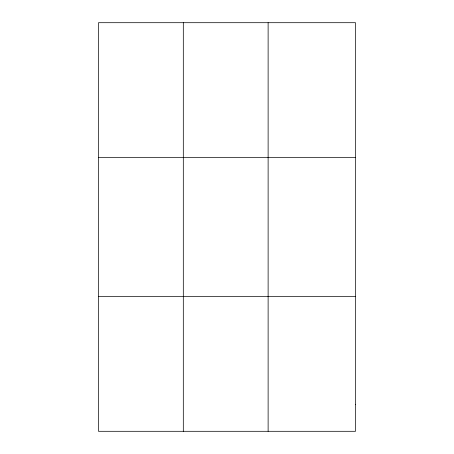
<?xml version="1.0" encoding="UTF-8"?>
<svg xmlns="http://www.w3.org/2000/svg" width="454" height="454" viewBox="0 0 454 454"><rect width="100%" height="100%" fill="white"/><g stroke="black" fill="none" stroke-linecap="round" stroke-linejoin="round"><path stroke-width="0.68" d="M183.308 431.3L183.308 22.7M268.121 431.3L268.121 22.7M98.495 157.538L355.505 157.538M98.495 296.462L355.505 296.462M355.505 404.332L355.505 431.3L98.495 431.3L98.495 22.7L355.505 22.7L355.505 404.332"/></g></svg>
